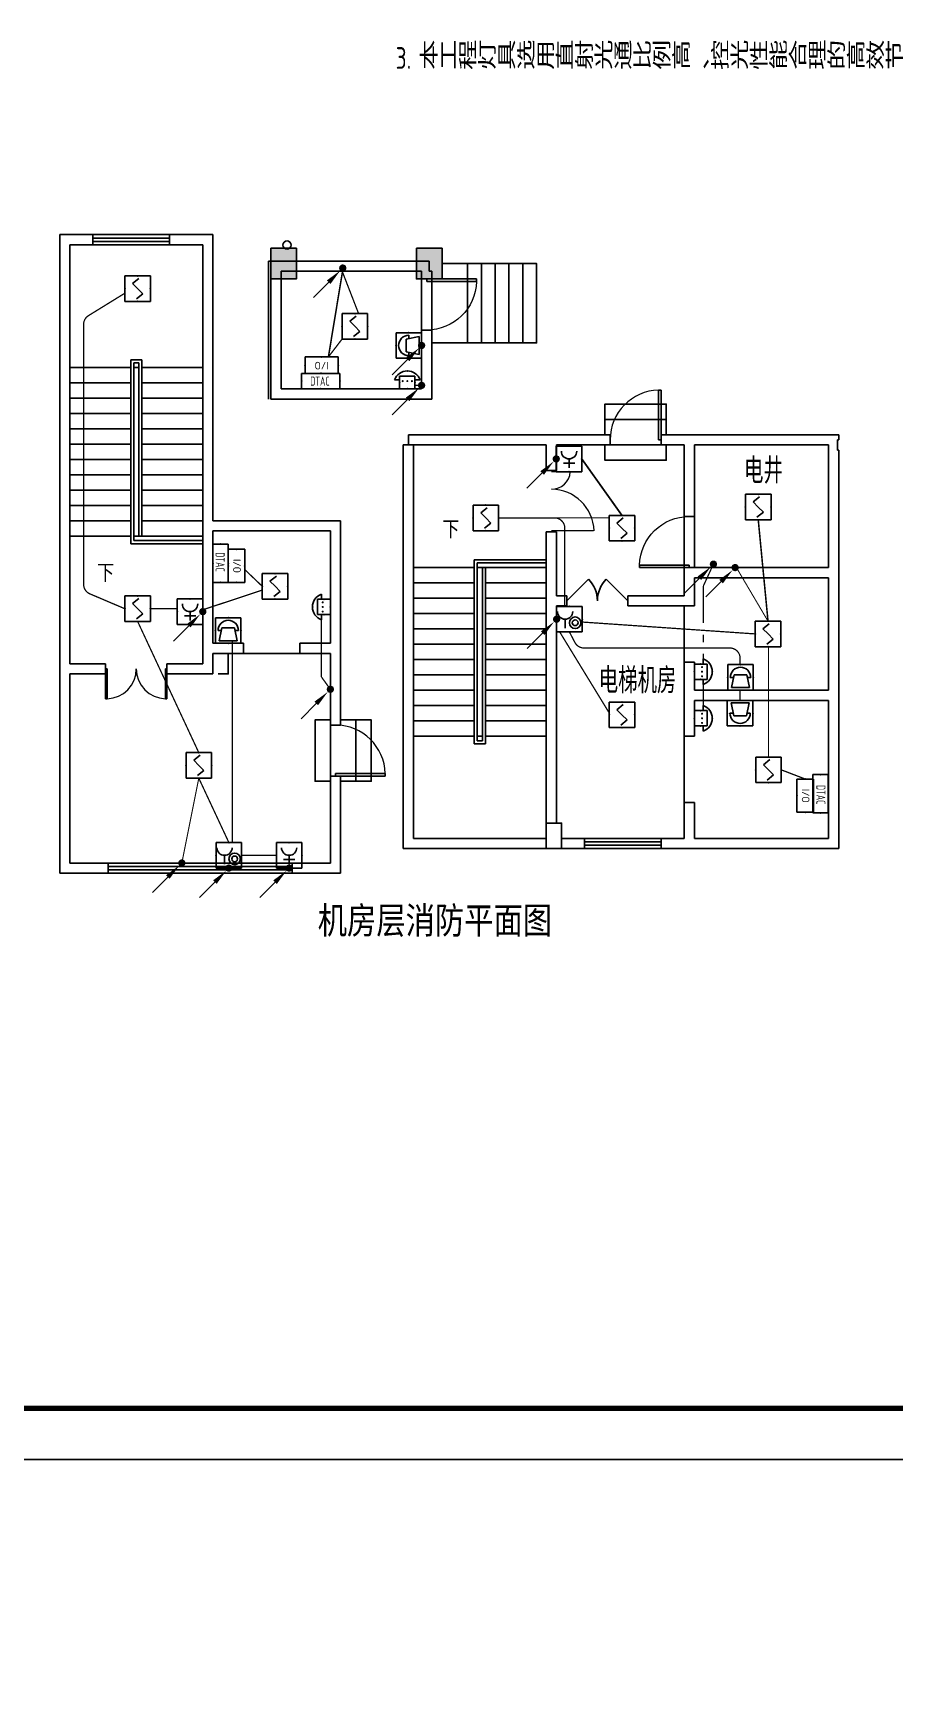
# Model space of a CAD drawing. Extents: x 2166032 to 5302137, y 581493 to 2416206.
# Drawn here: x 2845640 to 2862499, y 1180353 to 1212630 of the extents above; entities that cross this region are included whole.
import ezdxf
from ezdxf.enums import TextEntityAlignment as Align

# ---------------------------------------------------------------- set-up
doc = ezdxf.new("R2010")
doc.units = 0
doc.header["$LTSCALE"] = 1000
doc.header["$MEASUREMENT"] = 0
doc.linetypes.add('CONTINOUS', pattern=[0])
doc.linetypes.add('DASH', pattern=[0.35, 0.25, -0.1])
for name, color, linetype in [('COLUMN', 2, 'Continuous'), ('DIM_SYMB', 3, 'Continuous'), ('EQUIP-消防', 3, 'Continuous'), ('EQUIP-箱柜', 3, 'Continuous'), ('EQUIP-通讯', 3, 'Continuous'), ('HANDRAIL', 3, 'Continuous'), ('LWIRE', 4, 'Continuous'), ('PUB_TEXT', 7, 'Continuous'), ('STAIR', 8, 'Continuous'), ('SURFACE', 8, 'Continuous'), ('TEL_TEXT', 7, 'Continuous'), ('TEL_TITLE', 7, 'Continuous'), ('WALL', 8, 'Continuous'), ('WINDOW', 8, 'Continuous'), ('WIRE-动力', 2, 'Continuous'), ('WIRE-照明', 1, 'Continuous'), ('屋面', 151, 'Continuous')]:
    doc.layers.add(name, color=color, linetype=linetype)
doc.styles.add('_HZTXT', font='！tssdeng.shx', dxfattribs={"width": 0.8, "bigfont": '！tssdchn.shx'})
doc.styles.add('_TCH_DIM', font='tssdeng.shx', dxfattribs={"bigfont": 'tssdchn.shx'})
doc.styles.add('_TCH_LABEL', font='!tssdeng.shx', dxfattribs={"bigfont": '!tssdchn.shx'})
doc.styles.add('_TEL_DIM', font='@tssdeng.shx', dxfattribs={"width": 0.8, "height": 3.5, "bigfont": '!tssdchn.shx'})
doc.styles.add('hz（黑）', font='simhei.ttf', dxfattribs={"width": 0.8})
doc.styles.get("Standard").update_dxf_attribs({"font": 'tssdeng.shx', "bigfont": 'tssdchn.shx'})

# ---------------------------------------------------------------- blocks, each defined once
blk = doc.blocks.new('$equip$00001413')
for p, q in [((0.75, 0.6), (-0.75, 0.6)), ((-0.75, 0.6), (-0.75, 0)), ((-0.75, 0), (0.75, 0)), ((0.75, 0), (0.75, 0.6))]:
    blk.add_line(p, q)
for p in [(-0.75, 0.3), (0, 0.6), (0, 0), (0.75, 0.3)]:
    blk.add_point(p)
at = {"style": '_TCH_LABEL', "flags": 9}
blk.add_attdef('A', (0, 0), '', height=0.00002, dxfattribs=at)
blk = doc.blocks.new('$equip$00001391')
for p, q in [((-0.5, 0.35), (-0.3, 0.35)), ((0.3, 0.5), (-0.3, 0.5)), ((-0.3, 0.5), (-0.3, 0)), ((-0.3, 0), (0.3, 0)), ((0.3, 0), (0.3, 0.5)), ((0.5, 0.35), (0.3, 0.35))]:
    blk.add_line(p, q)
at = {"const_width": 0.04}
for points in [[(-0.2, 0.3, 1), (-0.16, 0.3, 1)], [(-0.02, 0.3, 1), (0.02, 0.3, 1)], [(0.16, 0.3, 1), (0.2, 0.3, 1)]]:
    blk.add_lwpolyline(points, format="xyb", close=True, dxfattribs=at)
blk.add_arc((0, 0.168), 0.532, 20.01596, 159.98404)
for p in [(0, 0.7), (-0.3, 0.25), (0, 0), (0.3, 0.25)]:
    blk.add_point(p)
at = {"style": '_TCH_LABEL', "flags": 9}
blk.add_attdef('A', (0, 0), '', height=0.00002, dxfattribs=at)
blk = doc.blocks.new('$equip$00001714')
for p, q in [((0.5, 1), (-0.5, 1)), ((-0.5, 1), (-0.5, 0)), ((0.5, 0), (0.5, 1)), ((-0.5, 0), (0.5, 0)), ((-0.4, 0.5), (-0.27, 0.5)), ((-0.25, 0.6), (-0.35, 0.1)), ((-0.35, 0.1), (0.35, 0.1)), ((0.25, 0.6), (-0.25, 0.6)), ((0.35, 0.1), (0.25, 0.6)), ((0.4, 0.5), (0.27, 0.5))]:
    blk.add_line(p, q)
blk.add_arc((0, 0.5), 0.4, 0, 180)
for p in [(0, 1), (-0.5, 0.5), (0, 0), (0.5, 0.5)]:
    blk.add_point(p)
at = {"flags": 1}
for tag, height, p in [('A', 0.00002, (0, 0)), ('B', 0.4, (0.788, 0.3))]:
    blk.add_attdef(tag, text='', height=height, dxfattribs=at).set_placement(p, align=Align.MIDDLE_CENTER)
blk = doc.blocks.new('$equip$00001700')
for p, q in [((-0.5, 0.5), (-0.5, -0.5)), ((0.5, 0.5), (-0.5, 0.5)), ((-0.2, 0.2), (0.05, 0.4)), ((0, 0), (-0.2, 0.2)), ((0, 0), (0.2, -0.2)), ((0.5, -0.5), (0.5, 0.5)), ((-0.5, -0.5), (0.5, -0.5)), ((0.2, -0.2), (-0.05, -0.4))]:
    blk.add_line(p, q)
for p in [(-0.5, 0), (0, 0.5), (0.5, 0), (0, -0.5)]:
    blk.add_point(p)
at = {"flags": 1}
for tag, height, p in [('A', 0.00002, (0, 0)), ('B', 0.4, (0.75, -0.204))]:
    blk.add_attdef(tag, text='', height=height, dxfattribs=at).set_placement(p, align=Align.MIDDLE_CENTER)
blk = doc.blocks.new('$equip$00001712')
for p, q in [((-0.5, 1), (-0.5, 0)), ((0.5, 1), (-0.5, 1)), ((0.5, 0), (0.5, 1)), ((-0.5, 0), (0.5, 0)), ((-0.219, 0.331), (0.222, 0.331)), ((0, 0.5), (0, 0.15))]:
    blk.add_line(p, q)
blk.add_arc((0, 0.8), 0.3, 180, 0)
for p in [(0, 1), (-0.5, 0.5), (0, 0), (0.5, 0.5)]:
    blk.add_point(p)
at = {"flags": 1}
for tag, height, p in [('A', 0.00002, (0, 0)), ('B', 0.4, (0.726, 0.302))]:
    blk.add_attdef(tag, text='', height=height, dxfattribs=at).set_placement(p, align=Align.MIDDLE_CENTER)
blk = doc.blocks.new('$equip$00001711')
for p, q in [((-0.5, 1), (-0.5, 0)), ((0.5, 1), (-0.5, 1)), ((0.5, 0), (0.5, 1)), ((-0.5, 0), (0.5, 0)), ((-0.169, 0.5), (-0.169, 0.15))]:
    blk.add_line(p, q)
for radius in [0.226, 0.113]:
    blk.add_circle((0.227, 0.36), radius)
blk.add_arc((-0.169, 0.8), 0.3, 180, 0)
for p in [(0, 1), (-0.5, 0.5), (0, 0), (0.5, 0.5)]:
    blk.add_point(p)
at = {"flags": 1}
for tag, height, p in [('A', 0.00002, (0, 0)), ('B', 0.4, (0.759, 0.309))]:
    blk.add_attdef(tag, text='', height=height, dxfattribs=at).set_placement(p, align=Align.MIDDLE_CENTER)
blk = doc.blocks.new('$TelecSys$00000081')
for p, q in [((0.104, 0.104), (0.104, 0.104)), ((-1.15, -1.15), (-0.55, -0.55)), ((-0.104, -0.104), (-0.104, -0.104))]:
    blk.add_line(p, q)
at = {"const_width": 0.142}
blk.add_lwpolyline([(0.071, 0, 1), (-0.071, 0, 1)], format="xyb", close=True, dxfattribs=at)
blk.add_solid([(-0.62, -0.48), (-0.48, -0.62), (-0.1, -0.1)])
at = {"width": 0.8, "flags": 9}
blk.add_attdef('A', (0, 0), '', height=0.00002, rotation=180, dxfattribs=at)
blk = doc.blocks.new('$equip$00001926')
for p, q in [((0.65, 0.65), (-0.65, 0.65)), ((-0.65, 0.65), (-0.65, 0)), ((0.65, 0), (0.65, 0.65)), ((-0.65, 0), (0.65, 0))]:
    blk.add_line(p, q)
for p in [(0, 0.65), (-0.65, 0.325), (0, 0), (0.65, 0.325)]:
    blk.add_point(p)
at = {"color": 7, "style": '_TEL_DIM'}
blk.add_attdef('$TEXT$', text='', height=0.3, dxfattribs=at).set_placement((0.006, 0.343), align=Align.MIDDLE_CENTER)
at = {"color": 7, "style": '_TEL_DIM', "flags": 1}
blk.add_attdef('A', text='', height=0.00002, dxfattribs=at).set_placement((0, 0), align=Align.MIDDLE_CENTER)
blk = doc.blocks.new('$TCHSYS$WIN2D')
for p, q in [((-0.5, 0.5), (0.5, 0.5)), ((-0.5, 0.5), (-0.5, -0.5)), ((0.5, 0.5), (0.5, -0.5)), ((0.5, 0.1667), (-0.5, 0.1667)), ((0.5, -0.1667), (-0.5, -0.1667)), ((-0.5, -0.5), (0.5, -0.5))]:
    blk.add_line(p, q)
blk = doc.blocks.new('$TCHSYS$DOOR2D')
for p, q in [((0.45, 0.975), (0.5, 0.975)), ((0.45, 0), (0.45, 0.975)), ((0.5, 0), (0.5, 0.975)), ((0.5, 0), (0.45, 0))]:
    blk.add_line(p, q)
at = {"lineweight": 13}
blk.add_arc((0.475, 0), 0.975, 91.4693, 180, dxfattribs=at)
blk = doc.blocks.new('$DorLib2D$00000002')
for p, q in [((-0.5, 0), (-0.5, 0.4875)), ((-0.475, 0.4875), (-0.5, 0.4875)), ((-0.475, 0), (-0.475, 0.4875)), ((0.475, 0), (0.475, 0.4875)), ((0.475, 0.4875), (0.5, 0.4875)), ((0.5, 0), (0.5, 0.4875)), ((-0.5, 0), (-0.475, 0)), ((0.5, 0), (0.475, 0))]:
    blk.add_line(p, q)
at = {"lineweight": 13}
for centre, start, end in [((-0.4875, 0), 0, 88.53072), ((0.4875, 0), 91.46928, 180)]:
    blk.add_arc(centre, 0.4875, start, end, dxfattribs=at)
blk = doc.blocks.new('$DorLib2D$00000025')
at = {"const_width": 0.02}
for points in [[(0.481, -0.001), (0.481, 0.691)], [(-0.481, 0.001), (-0.481, 0.308)]]:
    blk.add_lwpolyline(points, dxfattribs=at)
at = {"lineweight": 13}
for centre, radius, start, end in [((0.505, -0.002), 0.699, 91.9397, 179.7238), ((-0.501, 0.003), 0.307, 359.7899, 85.7508)]:
    blk.add_arc(centre, radius, start, end, dxfattribs=at)
blk = doc.blocks.new('$DorLib2D$00000001')
for p, q in [((0.45, 0.975), (0.5, 0.975)), ((0.45, 0), (0.45, 0.975)), ((0.5, 0), (0.5, 0.975)), ((0.5, 0), (0.45, 0))]:
    blk.add_line(p, q)
at = {"lineweight": 13}
blk.add_arc((0.475, 0), 0.975, 91.4693, 180, dxfattribs=at)
blk = doc.blocks.new('_FZHK')
blk.add_lwpolyline([(-0.5, -0.5), (0.5, -0.5), (0.5, 0.5), (-0.5, 0.5)], close=True)
blk = doc.blocks.new('$DorLib2D$00000116')
at = {"color": 0}
for p, q in [((-0.5, 0), (-0.146, 0.354)), ((0.5, 0), (0.146, 0.354))]:
    blk.add_line(p, q, dxfattribs=at)
for centre, start, end in [((-0.5, 0), 0, 45), ((0.5, 0), 135, 180)]:
    blk.add_arc(centre, 0.5, start, end, dxfattribs=at)

msp = doc.modelspace()

# ---------------------------------------------------------------- hatches: boundary and pattern name
at = {"layer": 'HANDRAIL'}
h = msp.add_hatch(color=256, dxfattribs=at)
h.paths.add_polyline_path([(2850298.8, 1208415.3), (2850798.8, 1208415.3), (2850798.8, 1207815.3), (2850298.8, 1207815.3)])
h.paths.add_polyline_path([(2853148.8, 1208415.3), (2853648.8, 1208415.3), (2853648.8, 1207815.3), (2853148.8, 1207815.3)])

# ---------------------------------------------------------------- linework, layer by layer
msp.add_circle((2604640.5, 1020101.3), 438608.5)
at = {"layer": 'DIM_SYMB'}
for points in [[(2847037.8, 1202333.9, 0, 0, 0), (2847037.8, 1206683.9, 0, 0, 0), (2848287.8, 1206683.9, 0, 0, 0), (2848287.8, 1204583.9, 80, 0, 0), (2848287.8, 1204283.9, 0, 0, 0)], [(2853798, 1202635.8, 0, 0, 0), (2853798, 1198086.6, 0, 0, 0), (2855074.8, 1198086.6, 0, 0, 0), (2855074.8, 1200057.3, 80, 0, 0), (2855074.8, 1200357.3, 0, 0, 0)]]:
    msp.add_lwpolyline(points, format="xyseb", dxfattribs=at)
at = {"layer": 'HANDRAIL'}
for p, q in [((2858389.8, 1201416.1), (2858389.8, 1200316.1)), ((2849762.8, 1200483.9), (2850862.8, 1200483.9)), ((2858389.8, 1198866.1), (2858389.8, 1197566.1))]:
    msp.add_line(p, q, dxfattribs=at)
for points in [[(2850298.8, 1208415.3), (2850798.8, 1208415.3), (2850798.8, 1207815.3), (2850298.8, 1207815.3)], [(2853148.8, 1208415.3), (2853648.8, 1208415.3), (2853648.8, 1207815.3), (2853148.8, 1207815.3)]]:
    msp.add_lwpolyline(points, close=True, dxfattribs=at)
for points in [[(2853648.8, 1208115.3), (2854148.8, 1208115.3), (2854148.8, 1206562.6), (2853448.8, 1206562.6)], [(2853918.8, 1208115.3), (2854418.8, 1208115.3), (2854418.8, 1206562.6), (2853718.8, 1206562.6)], [(2854188.8, 1208115.3), (2854688.8, 1208115.3), (2854688.8, 1206562.6), (2853988.8, 1206562.6)], [(2854458.8, 1208115.3), (2854958.8, 1208115.3), (2854958.8, 1206562.6), (2854258.8, 1206562.6)], [(2854728.8, 1208115.3), (2855228.8, 1208115.3), (2855228.8, 1206562.6), (2854528.8, 1206562.6)], [(2854998.8, 1208115.3), (2855498.8, 1208115.3), (2855498.8, 1206562.6), (2854798.8, 1206562.6)], [(2849262.8, 1200083.9), (2849462.8, 1200083.9), (2849462.8, 1200483.9)]]:
    msp.add_lwpolyline(points, dxfattribs=at)
at = {"layer": 'STAIR'}
for p, q in [((2848962.8, 1208483.9), (2846362.8, 1208483.9)), ((2846362.8, 1208483.9), (2846362.8, 1206083.9)), ((2848962.8, 1206083.9), (2848962.8, 1208483.9)), ((2847772.8, 1206233.9), (2847552.8, 1206233.9)), ((2847552.8, 1206233.9), (2847552.8, 1202633.9)), ((2847772.8, 1202783.9), (2847772.8, 1206233.9)), ((2846362.8, 1206083.9), (2846362.8, 1202783.9)), ((2847552.8, 1206083.9), (2846362.8, 1206083.9)), ((2846362.8, 1206083.9), (2847552.8, 1206083.9)), ((2847712.8, 1206173.9), (2847612.8, 1206173.9)), ((2847612.8, 1206173.9), (2847612.8, 1202693.9)), ((2847612.8, 1206083.9), (2847612.8, 1202783.9)), ((2847612.8, 1206083.9), (2847712.8, 1206083.9)), ((2847712.8, 1202783.9), (2847712.8, 1206173.9)), ((2847712.8, 1202783.9), (2847712.8, 1206083.9)), ((2847772.8, 1206083.9), (2848962.8, 1206083.9)), ((2847772.8, 1206083.9), (2848962.8, 1206083.9)), ((2848962.8, 1202783.9), (2848962.8, 1206083.9)), ((2847552.8, 1205783.9), (2846362.8, 1205783.9)), ((2847772.8, 1205783.9), (2848962.8, 1205783.9)), ((2847552.8, 1205483.9), (2846362.8, 1205483.9)), ((2847772.8, 1205483.9), (2848962.8, 1205483.9)), ((2847552.8, 1205183.9), (2846362.8, 1205183.9)), ((2847772.8, 1205183.9), (2848962.8, 1205183.9)), ((2847552.8, 1204883.9), (2846362.8, 1204883.9)), ((2847772.8, 1204883.9), (2848962.8, 1204883.9)), ((2847552.8, 1204583.9), (2846362.8, 1204583.9)), ((2847552.8, 1204283.9), (2846362.8, 1204283.9)), ((2847772.8, 1204583.9), (2848962.8, 1204583.9)), ((2847772.8, 1204283.9), (2848962.8, 1204283.9)), ((2847552.8, 1203983.9), (2846362.8, 1203983.9)), ((2847772.8, 1203983.9), (2848962.8, 1203983.9)), ((2847552.8, 1203683.9), (2846362.8, 1203683.9)), ((2847772.8, 1203683.9), (2848962.8, 1203683.9)), ((2847552.8, 1203383.9), (2846362.8, 1203383.9)), ((2847772.8, 1203383.9), (2848962.8, 1203383.9)), ((2847552.8, 1203083.9), (2846362.8, 1203083.9)), ((2847772.8, 1203083.9), (2848962.8, 1203083.9)), ((2847552.8, 1202783.9), (2846362.8, 1202783.9)), ((2847712.8, 1202783.9), (2847612.8, 1202783.9)), ((2847612.8, 1202693.9), (2848962.8, 1202693.9)), ((2847712.8, 1202783.9), (2847772.8, 1202783.9)), ((2847712.8, 1202783.9), (2847772.8, 1202783.9)), ((2847772.8, 1202783.9), (2848962.8, 1202783.9)), ((2848962.8, 1202693.9), (2848962.8, 1202633.9)), ((2847552.8, 1202633.9), (2848962.8, 1202633.9)), ((2853089.8, 1198866.1), (2853089.8, 1202166.1)), ((2853089.8, 1202166.1), (2854279.8, 1202166.1)), ((2854279.8, 1198716.1), (2854279.8, 1202316.1)), ((2854279.8, 1202316.1), (2855689.8, 1202316.1)), ((2854339.8, 1198776.1), (2854339.8, 1202256.1)), ((2854339.8, 1202256.1), (2855689.8, 1202256.1)), ((2854339.8, 1198866.1), (2854339.8, 1202166.1)), ((2854439.8, 1202166.1), (2854339.8, 1202166.1)), ((2854439.8, 1202166.1), (2854439.8, 1198866.1)), ((2854499.8, 1202166.1), (2854439.8, 1202166.1)), ((2854439.8, 1202166.1), (2854439.8, 1198776.1)), ((2854499.8, 1202166.1), (2854439.8, 1202166.1)), ((2855689.8, 1202166.1), (2854499.8, 1202166.1)), ((2854499.8, 1202166.1), (2854499.8, 1198716.1)), ((2855689.8, 1202316.1), (2855689.8, 1202256.1)), ((2855689.8, 1202166.1), (2855689.8, 1198866.1)), ((2853089.8, 1201866.1), (2854279.8, 1201866.1)), ((2855689.8, 1201866.1), (2854499.8, 1201866.1)), ((2853089.8, 1201566.1), (2854279.8, 1201566.1)), ((2855689.8, 1201566.1), (2854499.8, 1201566.1)), ((2853089.8, 1201266.1), (2854279.8, 1201266.1)), ((2855689.8, 1201266.1), (2854499.8, 1201266.1)), ((2853089.8, 1200966.1), (2854279.8, 1200966.1)), ((2855689.8, 1200966.1), (2854499.8, 1200966.1)), ((2853089.8, 1200666.1), (2854279.8, 1200666.1)), ((2855689.8, 1200666.1), (2854499.8, 1200666.1)), ((2853089.8, 1200366.1), (2854279.8, 1200366.1)), ((2855689.8, 1200366.1), (2854499.8, 1200366.1)), ((2853089.8, 1200066.1), (2854279.8, 1200066.1)), ((2853089.8, 1199766.1), (2854279.8, 1199766.1)), ((2855689.8, 1200066.1), (2854499.8, 1200066.1)), ((2855689.8, 1199766.1), (2854499.8, 1199766.1)), ((2853089.8, 1199466.1), (2854279.8, 1199466.1)), ((2855689.8, 1199466.1), (2854499.8, 1199466.1)), ((2853089.8, 1199166.1), (2854279.8, 1199166.1)), ((2855689.8, 1199166.1), (2854499.8, 1199166.1)), ((2853089.8, 1198866.1), (2854279.8, 1198866.1)), ((2853089.8, 1198866.1), (2853089.8, 1196866.1)), ((2854279.8, 1198866.1), (2853089.8, 1198866.1)), ((2854439.8, 1198866.1), (2854339.8, 1198866.1)), ((2855689.8, 1198866.1), (2854499.8, 1198866.1)), ((2855689.8, 1198866.1), (2854499.8, 1198866.1)), ((2855689.8, 1197166.1), (2855689.8, 1198866.1)), ((2854499.8, 1198716.1), (2854279.8, 1198716.1)), ((2854439.8, 1198776.1), (2854339.8, 1198776.1)), ((2853089.8, 1196866.1), (2855689.8, 1196866.1))]:
    msp.add_line(p, q, dxfattribs=at)
for points in [[(2856839.5, 1204766.2), (2856839.5, 1205366.2), (2857839.5, 1205366.2), (2858039.5, 1205366.2), (2858039.5, 1204766.2)], [(2856839.5, 1204766.2), (2856839.5, 1205066.2), (2857839.5, 1205066.2), (2858039.5, 1205066.2), (2858039.5, 1204766.2)], [(2856839.5, 1204566.2), (2856839.5, 1204266.2), (2857839.5, 1204266.2), (2858039.5, 1204266.2), (2858039.5, 1204566.2)], [(2856939.5, 1204566.2), (2857939.5, 1204566.2)], [(2851462.8, 1199183.8), (2851162.8, 1199183.8), (2851162.8, 1198183.8), (2851162.8, 1197983.8), (2851462.8, 1197983.8)], [(2851662.8, 1199183.8), (2851962.8, 1199183.8), (2851962.8, 1198183.8), (2851962.8, 1197983.8), (2851662.8, 1197983.8)], [(2851662.8, 1199183.8), (2852262.8, 1199183.8), (2852262.8, 1198183.8), (2852262.8, 1197983.8), (2851662.8, 1197983.8)], [(2851462.8, 1199083.8), (2851462.8, 1198083.8)]]:
    msp.add_lwpolyline(points, dxfattribs=at)
at = {"layer": 'SURFACE'}
for p, q in [((2850248.8, 1208165.3), (2850298.8, 1208165.3)), ((2850248.8, 1208165.3), (2850248.8, 1207665.3)), ((2850248.8, 1207667.1), (2850248.8, 1205465.3))]:
    msp.add_line(p, q, dxfattribs=at)
at = {"layer": 'TEL_TITLE'}
msp.add_lwpolyline([(2803419.4, 1184709.5), (2887519.4, 1184709.5), (2887519.4, 1244109.5), (2803419.4, 1244109.5)], close=True, dxfattribs=at)
at = {"layer": 'TEL_TITLE', "const_width": 100}
msp.add_lwpolyline([(2805919.4, 1185709.5), (2886519.4, 1185709.5), (2886519.4, 1243109.5), (2805919.4, 1243109.5)], close=True, dxfattribs=at)
at = {"layer": 'WALL'}
for p, q in [((2846812.8, 1208683.9), (2846162.8, 1208683.9)), ((2846162.8, 1200383.9), (2846162.8, 1208683.9)), ((2846362.8, 1208483.9), (2846812.8, 1208483.9)), ((2846362.8, 1200283.9), (2846362.8, 1208483.9)), ((2846812.8, 1208483.9), (2846812.8, 1208683.9)), ((2849162.8, 1208683.9), (2848312.8, 1208683.9)), ((2848312.8, 1208683.9), (2848312.8, 1208483.9)), ((2848312.8, 1208483.9), (2848962.8, 1208483.9)), ((2848962.8, 1202983.9), (2848962.8, 1208483.9)), ((2849162.8, 1203083.9), (2849162.8, 1208683.9)), ((2850298.8, 1208165.3), (2850298.8, 1207665.3)), ((2850298.8, 1208165.3), (2853348.8, 1208165.3)), ((2853348.8, 1208165.3), (2853398.8, 1208165.3)), ((2853398.8, 1208165.3), (2853398.8, 1207965.3)), ((2850498.8, 1207965.3), (2850498.8, 1207665.3)), ((2850498.8, 1207965.3), (2853248.8, 1207965.3)), ((2853248.8, 1207965.3), (2853248.8, 1207815.3)), ((2853448.8, 1207965.3), (2853398.8, 1207965.3)), ((2853448.8, 1207815.3), (2853448.8, 1207965.3)), ((2850298.8, 1207667.1), (2850298.8, 1205465.3)), ((2850498.8, 1207667.1), (2850498.8, 1205665.3)), ((2853248.8, 1207815.3), (2853448.8, 1207815.3)), ((2853448.8, 1206815.3), (2853248.8, 1206815.3)), ((2853248.8, 1206815.3), (2853248.8, 1205665.3)), ((2853448.8, 1205465.3), (2853448.8, 1206815.3)), ((2853248.8, 1205665.3), (2850498.8, 1205665.3)), ((2853448.8, 1205465.3), (2850298.8, 1205465.3)), ((2852989.5, 1204766.2), (2855789.5, 1204766.2)), ((2852989.5, 1204766.2), (2852989.5, 1204566.2)), ((2856939.5, 1204766.2), (2855789.5, 1204766.2)), ((2856939.5, 1204566.2), (2856939.5, 1204766.2)), ((2858489.5, 1204766.2), (2857939.5, 1204766.2)), ((2857939.5, 1204766.2), (2857939.5, 1204566.2)), ((2861414.8, 1204766.2), (2858489.5, 1204766.2)), ((2861389.8, 1204666.1), (2861414.8, 1204666.1)), ((2861389.8, 1204466.1), (2861389.8, 1204666.1)), ((2861414.8, 1204666.1), (2861414.8, 1204766.2)), ((2852889.8, 1196666.1), (2852889.8, 1204566.1)), ((2852889.8, 1204566.1), (2853089.8, 1204566.1)), ((2852989.5, 1204566.2), (2855689.8, 1204566.2)), ((2853089.8, 1196866.1), (2853089.8, 1204566.1)), ((2855689.8, 1204566.2), (2855689.8, 1204066.1)), ((2855889.8, 1204066.1), (2855889.8, 1204566.2)), ((2855889.8, 1204566.2), (2856939.5, 1204566.2)), ((2857939.5, 1204566.2), (2858389.8, 1204566.2)), ((2858389.8, 1204566.2), (2858389.8, 1203166.1)), ((2858589.8, 1203166.1), (2858589.8, 1204566.2)), ((2861214.8, 1204566.2), (2858589.8, 1204566.2)), ((2861214.8, 1204566.1), (2861214.8, 1204566.2)), ((2861214.8, 1202166.1), (2861214.8, 1204566.1)), ((2861389.8, 1204466.1), (2861414.8, 1204466.1)), ((2861414.8, 1202066.1), (2861414.8, 1204466.1)), ((2855689.8, 1204066.1), (2855889.8, 1204066.1)), ((2848962.8, 1200583.9), (2848962.8, 1202983.9)), ((2849162.8, 1203083.9), (2851662.8, 1203083.9)), ((2851662.8, 1200583.9), (2851662.8, 1203083.9)), ((2858389.8, 1203166.1), (2858589.8, 1203166.1)), ((2849162.8, 1202883.9), (2851462.8, 1202883.9)), ((2849162.8, 1200683.9), (2849162.8, 1202883.9)), ((2851462.8, 1200683.9), (2851462.8, 1202883.9)), ((2855889.8, 1202866.1), (2855689.8, 1202866.1)), ((2855689.8, 1202866.1), (2855689.8, 1201516.1)), ((2855889.8, 1201616.1), (2855889.8, 1202866.1)), ((2858589.8, 1202166.1), (2858389.8, 1202166.1)), ((2858389.8, 1202166.1), (2858389.8, 1202066.1)), ((2858389.8, 1202066.1), (2858389.8, 1201616.1)), ((2858589.8, 1202166.1), (2861214.8, 1202166.1)), ((2861414.8, 1199666.1), (2861414.8, 1202066.1)), ((2858589.8, 1201966.1), (2861214.8, 1201966.1)), ((2858589.8, 1201966.1), (2858589.8, 1201516.1)), ((2861214.8, 1199766.1), (2861214.8, 1201966.1)), ((2855689.8, 1201516.1), (2855689.8, 1197166.1)), ((2856089.8, 1201616.1), (2855889.8, 1201616.1)), ((2855889.8, 1201416.1), (2856089.8, 1201416.1)), ((2855889.8, 1201416.1), (2855889.8, 1197166.1)), ((2856089.8, 1201416.1), (2856089.8, 1201616.1)), ((2858389.8, 1201616.1), (2857289.8, 1201616.1)), ((2857289.8, 1201616.1), (2857289.8, 1201416.1)), ((2857289.8, 1201416.1), (2858389.8, 1201416.1)), ((2858389.8, 1201416.1), (2858589.8, 1201416.1)), ((2858589.8, 1201416.1), (2858589.8, 1201516.1)), ((2848962.8, 1200283.9), (2848962.8, 1200583.9)), ((2849762.8, 1200683.9), (2849162.8, 1200683.9)), ((2849162.8, 1200083.9), (2849162.8, 1200483.9)), ((2849162.8, 1200483.9), (2849762.8, 1200483.9)), ((2849762.8, 1200483.9), (2849762.8, 1200683.9)), ((2851462.8, 1200683.9), (2850862.8, 1200683.9)), ((2850862.8, 1200683.9), (2850862.8, 1200483.9)), ((2850862.8, 1200483.9), (2851462.8, 1200483.9)), ((2851462.8, 1200483.9), (2851462.8, 1199083.8)), ((2851662.8, 1199083.8), (2851662.8, 1200583.8)), ((2846162.8, 1196183.8), (2846162.8, 1200383.9)), ((2847062.8, 1200283.9), (2846362.8, 1200283.9)), ((2846362.8, 1196383.8), (2846362.8, 1200083.9)), ((2846362.8, 1200083.9), (2847062.8, 1200083.9)), ((2847062.8, 1200083.9), (2847062.8, 1200283.9)), ((2848962.8, 1200283.9), (2848262.8, 1200283.9)), ((2848262.8, 1200283.9), (2848262.8, 1200083.9)), ((2848262.8, 1200083.9), (2849162.8, 1200083.9)), ((2858589.8, 1200316.1), (2858389.8, 1200316.1)), ((2858389.8, 1200316.1), (2858389.8, 1199666.1)), ((2858589.8, 1199766.1), (2858589.8, 1200316.1)), ((2858589.8, 1199766.1), (2861214.8, 1199766.1)), ((2858389.8, 1199666.1), (2858389.8, 1198866.1)), ((2858589.8, 1199566.1), (2861214.8, 1199566.1)), ((2858589.8, 1198866.1), (2858589.8, 1199566.1)), ((2861214.8, 1196866.1), (2861214.8, 1199566.1)), ((2861414.8, 1196666.1), (2861414.8, 1199666.1)), ((2851462.8, 1199083.8), (2851662.8, 1199083.8)), ((2858389.8, 1198866.1), (2858589.8, 1198866.1)), ((2851662.8, 1198083.8), (2851462.8, 1198083.8)), ((2851462.8, 1198083.8), (2851462.8, 1196383.8)), ((2851662.8, 1196183.8), (2851662.8, 1198083.8)), ((2858589.8, 1197566.1), (2858389.8, 1197566.1)), ((2858389.8, 1197566.1), (2858389.8, 1196866.1)), ((2858589.8, 1196866.1), (2858589.8, 1197566.1)), ((2853089.8, 1196866.1), (2855689.8, 1196866.1)), ((2856439.8, 1196866.1), (2855989.5, 1196866.1)), ((2856439.8, 1196666.1), (2856439.8, 1196866.1)), ((2858389.8, 1196866.1), (2857939.8, 1196866.1)), ((2857939.8, 1196866.1), (2857939.8, 1196666.1)), ((2858589.8, 1196866.1), (2861214.8, 1196866.1)), ((2852889.8, 1196666.1), (2855689.8, 1196666.1)), ((2855989.5, 1196666.1), (2856439.8, 1196666.1)), ((2857939.8, 1196666.1), (2858489.8, 1196666.1)), ((2858489.8, 1196666.1), (2861414.8, 1196666.1)), ((2847112.8, 1196383.8), (2846362.8, 1196383.8)), ((2847112.8, 1196183.8), (2847112.8, 1196383.8)), ((2851462.8, 1196383.8), (2850712.8, 1196383.8)), ((2850712.8, 1196383.8), (2850712.8, 1196183.8)), ((2846162.8, 1196183.8), (2847112.8, 1196183.8)), ((2850712.8, 1196183.8), (2851662.8, 1196183.8))]:
    msp.add_line(p, q, dxfattribs=at)
at = {"layer": 'WINDOW'}
for p, q in [((2853248.8, 1206815.3), (2853248.8, 1207815.3)), ((2853448.8, 1206815.3), (2853448.8, 1207815.3)), ((2858389.8, 1203166.1), (2858389.8, 1202166.1)), ((2858589.8, 1203166.1), (2858589.8, 1202166.1))]:
    msp.add_line(p, q, dxfattribs=at)
at = {"layer": 'WINDOW', "linetype": 'DASH'}
for p, q in [((2858589.8, 1201416.1), (2858389.8, 1201416.1)), ((2849762.8, 1200683.9), (2849762.8, 1200483.9)), ((2850862.8, 1200483.9), (2850862.8, 1200683.9)), ((2858389.8, 1200316.1), (2858589.8, 1200316.1)), ((2858589.8, 1198866.1), (2858389.8, 1198866.1)), ((2858389.8, 1197566.1), (2858589.8, 1197566.1))]:
    msp.add_line(p, q, dxfattribs=at)
at = {"layer": 'WIRE-动力', "color": 2, "linetype": 'Continuous', "const_width": 25}
for points in [[(2849540.8, 1196784), (2849540.8, 1200733.9)], [(2859484.8, 1199566.1), (2859484.8, 1199766.1)]]:
    msp.add_lwpolyline(points, dxfattribs=at)
msp.add_lwpolyline([(2859484.8, 1200266.1), (2859484.8, 1200392.2, 0.4142136), (2859284.8, 1200592.2), (2856428, 1200592.2, -0.2793738), (2856250.7, 1200699.7), (2856143, 1200906)], format="xyb", dxfattribs=at)
at = {"layer": 'WIRE-照明', "color": 3, "linetype": 'Continuous', "const_width": 30}
msp.add_lwpolyline([(2851424.3, 1206290.3), (2851705.3, 1207993)], dxfattribs=at)
at = {"layer": 'WIRE-照明', "color": 1, "linetype": 'Continuous'}
for points, const_width in [([(2852014.8, 1207139.2), (2851669.6, 1208028.7)], 25), ([(2851424.3, 1206290.3), (2851692.3, 1206639.2)], 25), ([(2853119.3, 1205732.7), (2853248.8, 1205732.7)], 25), ([(2855852.3, 1203138.5), (2856921.5, 1203138.5)], 20), ([(2860031.3, 1201117.7), (2859840.3, 1203100.7)], 30), ([(2850129.8, 1201799.3), (2849787.8, 1202125.8)], 25), ([(2858764.8, 1201805.2), (2858962.3, 1202233.2)], 25), ([(2859420.4, 1202152.9), (2860031.3, 1201117.7)], 20), ([(2848962.4, 1201339.1), (2850129.8, 1201725.3)], 25), ([(2858764.8, 1201081.7), (2858764.8, 1201805.2)], 25), ([(2851287.8, 1201145.8), (2851287.8, 1200024.8)], 25), ([(2856368.1, 1201102), (2859781.3, 1200867.7)], 25), ([(2858764.8, 1200704.7), (2858764.8, 1200855.6)], 25), ([(2858764.8, 1200378.7), (2858764.8, 1200479.7)], 25), ([(2860041.3, 1198457.2), (2860041.3, 1200617.7)], 25), ([(2851287.8, 1200024.8), (2851462.8, 1199783.8)], 25), ([(2858764.8, 1199878.7), (2858764.8, 1199466.1)], 25), ([(2860759.3, 1198027.7), (2860291.3, 1198207.2)], 25), ([(2848886.4, 1198044.2), (2848552.8, 1196376.7)], 20)]:
    msp.add_lwpolyline(points, dxfattribs=dict(at, const_width=const_width))
at = {"layer": 'WIRE-照明', "linetype": 'Continuous', "const_width": 25}
for points in [[(2847439.9, 1201360.2), (2846753.5, 1201652.4, -0.3006731), (2846631.9, 1201836.4), (2846631.9, 1206927.5, -0.2602613), (2846726.9, 1207097.8), (2847439.9, 1207537.2)], [(2854755.5, 1203138.5), (2855852.3, 1203138.5, -0.4142136), (2856052.3, 1202938.5), (2856052.3, 1201416.1)]]:
    msp.add_lwpolyline(points, format="xyb", dxfattribs=at)
at = {"layer": 'WIRE-照明', "linetype": 'Continuous'}
for points, const_width in [([(2856385, 1204293.2), (2857171.5, 1203188.2)], 35), ([(2847939.9, 1201360.2), (2848464.5, 1201360.2)], 25), ([(2847689.9, 1201110.2), (2848886.4, 1198544.2)], 25), ([(2855947.6, 1200914.5), (2856921.5, 1199322.3)], 25), ([(2848886.4, 1198044.2), (2849475.5, 1196784)], 25), ([(2849725.5, 1196534), (2850404.9, 1196534)], 25)]:
    msp.add_lwpolyline(points, dxfattribs=dict(at, const_width=const_width))
at = {"layer": '屋面', "color": 6}
msp.add_circle((2850615, 1208479.7), 80, dxfattribs=at)

# ---------------------------------------------------------------- block references
at = {"layer": 'COLUMN', "xscale": 299.6873603342101, "yscale": 499.9992370605469, "zscale": 499.9992370605469}
msp.add_blockref('_FZHK', (2855839.7, 1196916.1), dxfattribs=at)
at = {"layer": 'EQUIP-消防', "xscale": 500, "yscale": 500, "zscale": 500}
for name, p in [('$equip$00001700', (2847689.9, 1207625.2)), ('$equip$00001712', (2856135, 1204043.2)), ('$equip$00001700', (2854505.5, 1203138.5)), ('$equip$00001700', (2859840.3, 1203350.7)), ('$equip$00001700', (2857171.5, 1202938.2)), ('$equip$00001700', (2847689.9, 1201360.2)), ('$equip$00001712', (2848714.5, 1201053.5)), ('$equip$00001711', (2856143, 1200906)), ('$equip$00001700', (2857171.5, 1199284.7)), ('$equip$00001700', (2848886.4, 1198294.2)), ('$equip$00001711', (2849475.5, 1196284)), ('$equip$00001712', (2850654.9, 1196284))]:
    msp.add_blockref(name, p, dxfattribs=at)
at = {"layer": 'EQUIP-消防', "color": 1, "xscale": 500, "yscale": 500, "zscale": 500}
for name, p in [('$equip$00001700', (2851942.3, 1206889.2)), ('$equip$00001700', (2850379.8, 1201799.3)), ('$equip$00001714', (2849462.8, 1200683.9)), ('$equip$00001700', (2860031.3, 1200867.7)), ('$equip$00001714', (2859492.3, 1199766.1)), ('$equip$00001700', (2860041.3, 1198207.2))]:
    msp.add_blockref(name, p, dxfattribs=at)
for p, rotation in [((2853248.8, 1206514.2), 90), ((2859484.8, 1199566.1), 180)]:
    msp.add_blockref('$equip$00001714', p, dxfattribs=dict(at, rotation=rotation))
at = {"layer": 'EQUIP-消防', "xscale": 500, "yscale": 500, "zscale": 500}
for p, rotation in [((2851292.8, 1206290.3), 180), ((2849462.8, 1202200.3), 270), ((2860596.8, 1197702.7), 270)]:
    msp.add_blockref('$equip$00001926', p, dxfattribs=dict(at, rotation=rotation)).add_auto_attribs({'$TEXT$': 'I/O'})
at = {"layer": 'EQUIP-箱柜', "color": 1, "xscale": 500, "yscale": 500, "zscale": 500}
for p, rotation in [((2851274.8, 1205965.3), 180), ((2849462.8, 1202250.3), 90), ((2861211.9, 1197738.7), 90)]:
    msp.add_blockref('$equip$00001413', p, dxfattribs=dict(at, rotation=rotation))
at = {"layer": 'EQUIP-通讯', "color": 1, "xscale": 500, "yscale": 500, "zscale": 500}
msp.add_blockref('$equip$00001391', (2852969.3, 1205665.3), dxfattribs=at)
for p, rotation in [((2851462.8, 1201395.8), 89.99999999978657), ((2858589.8, 1200128.7), 270), ((2858589.8, 1199216.1), 270)]:
    msp.add_blockref('$equip$00001391', p, dxfattribs=dict(at, rotation=rotation))
at = {"layer": 'LWIRE', "color": 1, "xscale": 500, "yscale": 500, "zscale": 500}
for p in [(2851705.3, 1208028.7), (2853248.8, 1205732.7), (2858962.3, 1202233.2), (2859387.3, 1202166.1), (2851462.8, 1199783.8), (2848554.2, 1196383.8)]:
    msp.add_blockref('$TelecSys$00000081', p, dxfattribs=at)
at = {"layer": 'LWIRE', "color": 2, "xscale": 500, "yscale": 500, "zscale": 500}
msp.add_blockref('$TelecSys$00000081', (2853248.8, 1206514.2), dxfattribs=at)
at = {"layer": 'LWIRE', "xscale": 500, "yscale": 500, "zscale": 500}
for p in [(2855885, 1204293.2), (2848964.5, 1201303.5), (2855893, 1201156), (2849475.5, 1196284), (2850654.9, 1196284)]:
    msp.add_blockref('$TelecSys$00000081', p, dxfattribs=at)
at = {"layer": 'WINDOW'}
for name, p, xscale, yscale, zscale, rotation in [('$TCHSYS$WIN2D', (2847562.8, 1208583.9), -1500, -200, -1500, 359.9999999999905), ('$TCHSYS$DOOR2D', (2853348.8, 1207315.3), 1000, -1000, 1000, 90.00000000002136), ('$TCHSYS$DOOR2D', (2857439.5, 1204666.2), -1000, -1000, -1000, 180), ('$DorLib2D$00000025', (2855789.8, 1203466.1), 1200, 1200, 1200, 270), ('$DorLib2D$00000001', (2858489.8, 1202666.1), 1000, -1000, 1000, 270.0000000000205), ('$DorLib2D$00000002', (2847662.8, 1200183.9), 1200, 1200, 1200, 180.0000000000095), ('$TCHSYS$DOOR2D', (2851562.8, 1198583.8), -1000, -1000, -1000, 89.99999999993491), ('$TCHSYS$WIN2D', (2848912.8, 1196283.8), -3600, -200, -3600, 1.323953236789699e-09)]:
    msp.add_blockref(name, p, dxfattribs=dict(at, xscale=xscale, yscale=yscale, zscale=zscale, rotation=rotation))
for name, p, xscale, yscale, zscale in [('$DorLib2D$00000116', (2856689.8, 1201516.1), 1200, 1200, 1200), ('$TCHSYS$WIN2D', (2857189.8, 1196766.1), 1500, 200, 1500)]:
    msp.add_blockref(name, p, dxfattribs=dict(at, xscale=xscale, yscale=yscale, zscale=zscale))

# ---------------------------------------------------------------- texts
at = {"layer": 'PUB_TEXT'}
for s, height, style, width, p in [('DTAC', 178.5, '_TEL_DIM', 0.64, (2851068.3, 1205726.3)), ('电井', 500, '_HZTXT', 0.8, (2859561.8, 1203812.2)), ('电梯机房', 500, '_HZTXT', 0.8, (2856716.7, 1199705.7)), ('机房层消防平面图', 525.74, 'hz（黑）', 0.8, (2851214.8, 1194998.1, 0))]:
    msp.add_text(s, height=height, dxfattribs=dict(at, style=style, width=width)).set_placement(p)
at = {"layer": 'PUB_TEXT', "style": '_TCH_DIM'}
for p in [(2853656.1, 1202735.8), (2846895.8, 1201883.9)]:
    msp.add_text('下', height=350, dxfattribs=at).set_placement(p)
at = {"layer": 'TEL_TEXT', "linetype": 'CONTINOUS', "style": '_TEL_DIM'}
for s, height, width, p in [('3.', 425, 0.752941, (2852741.1, 1211928.1)), ('本工程灯具选用直射光通比例高、控光性能合理的高效节能灯具。', 500, 0.8, (2853198.3, 1211928.1))]:
    msp.add_text(s, height=height, dxfattribs=dict(at, width=width)).set_placement(p)
at = {"layer": 'TEL_TEXT', "style": '_TEL_DIM', "width": 0.64}
for p in [(2849214.8, 1202465.7), (2860977.3, 1197911.2)]:
    msp.add_text('DTAC', height=178.5, rotation=270, dxfattribs=at).set_placement(p)

doc.saveas('drawing.dxf')
